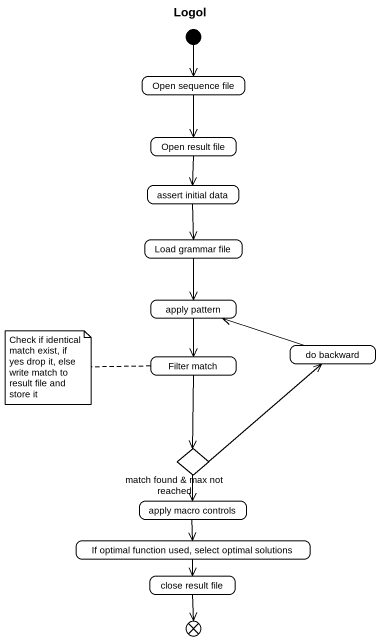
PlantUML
@startuml
title Logol
hide empty description
state "Open sequence file" as Open_sequence_file
state "Open result file" as Open_result_file
state "assert initial data" as assert_initial_data
state "Load grammar file" as Load_grammar_file
state "apply pattern" as apply_pattern
state "Filter match" as Filter_match
state "do backward" as do_backward
state "match found & max not reached" as match_found_max_not_reached <<choice>>
state "apply macro controls" as apply_macro_controls
state "If optimal function used, select optimal solutions" as If_optimal_function_used
state "close result file" as close_result_file
state flowfinal1 <<end>>
[*] --> Open_sequence_file
Open_sequence_file --> Open_result_file
Open_result_file --> assert_initial_data
assert_initial_data --> Load_grammar_file
Load_grammar_file --> apply_pattern
apply_pattern --> Filter_match
Filter_match --> match_found_max_not_reached
do_backward -left-> apply_pattern
match_found_max_not_reached -up-> do_backward
match_found_max_not_reached --> apply_macro_controls
apply_macro_controls --> If_optimal_function_used
If_optimal_function_used --> close_result_file
close_result_file --> flowfinal1
note left of Filter_match : Check if identical match exist, if yes drop it, else write match to result file and store it
@enduml
